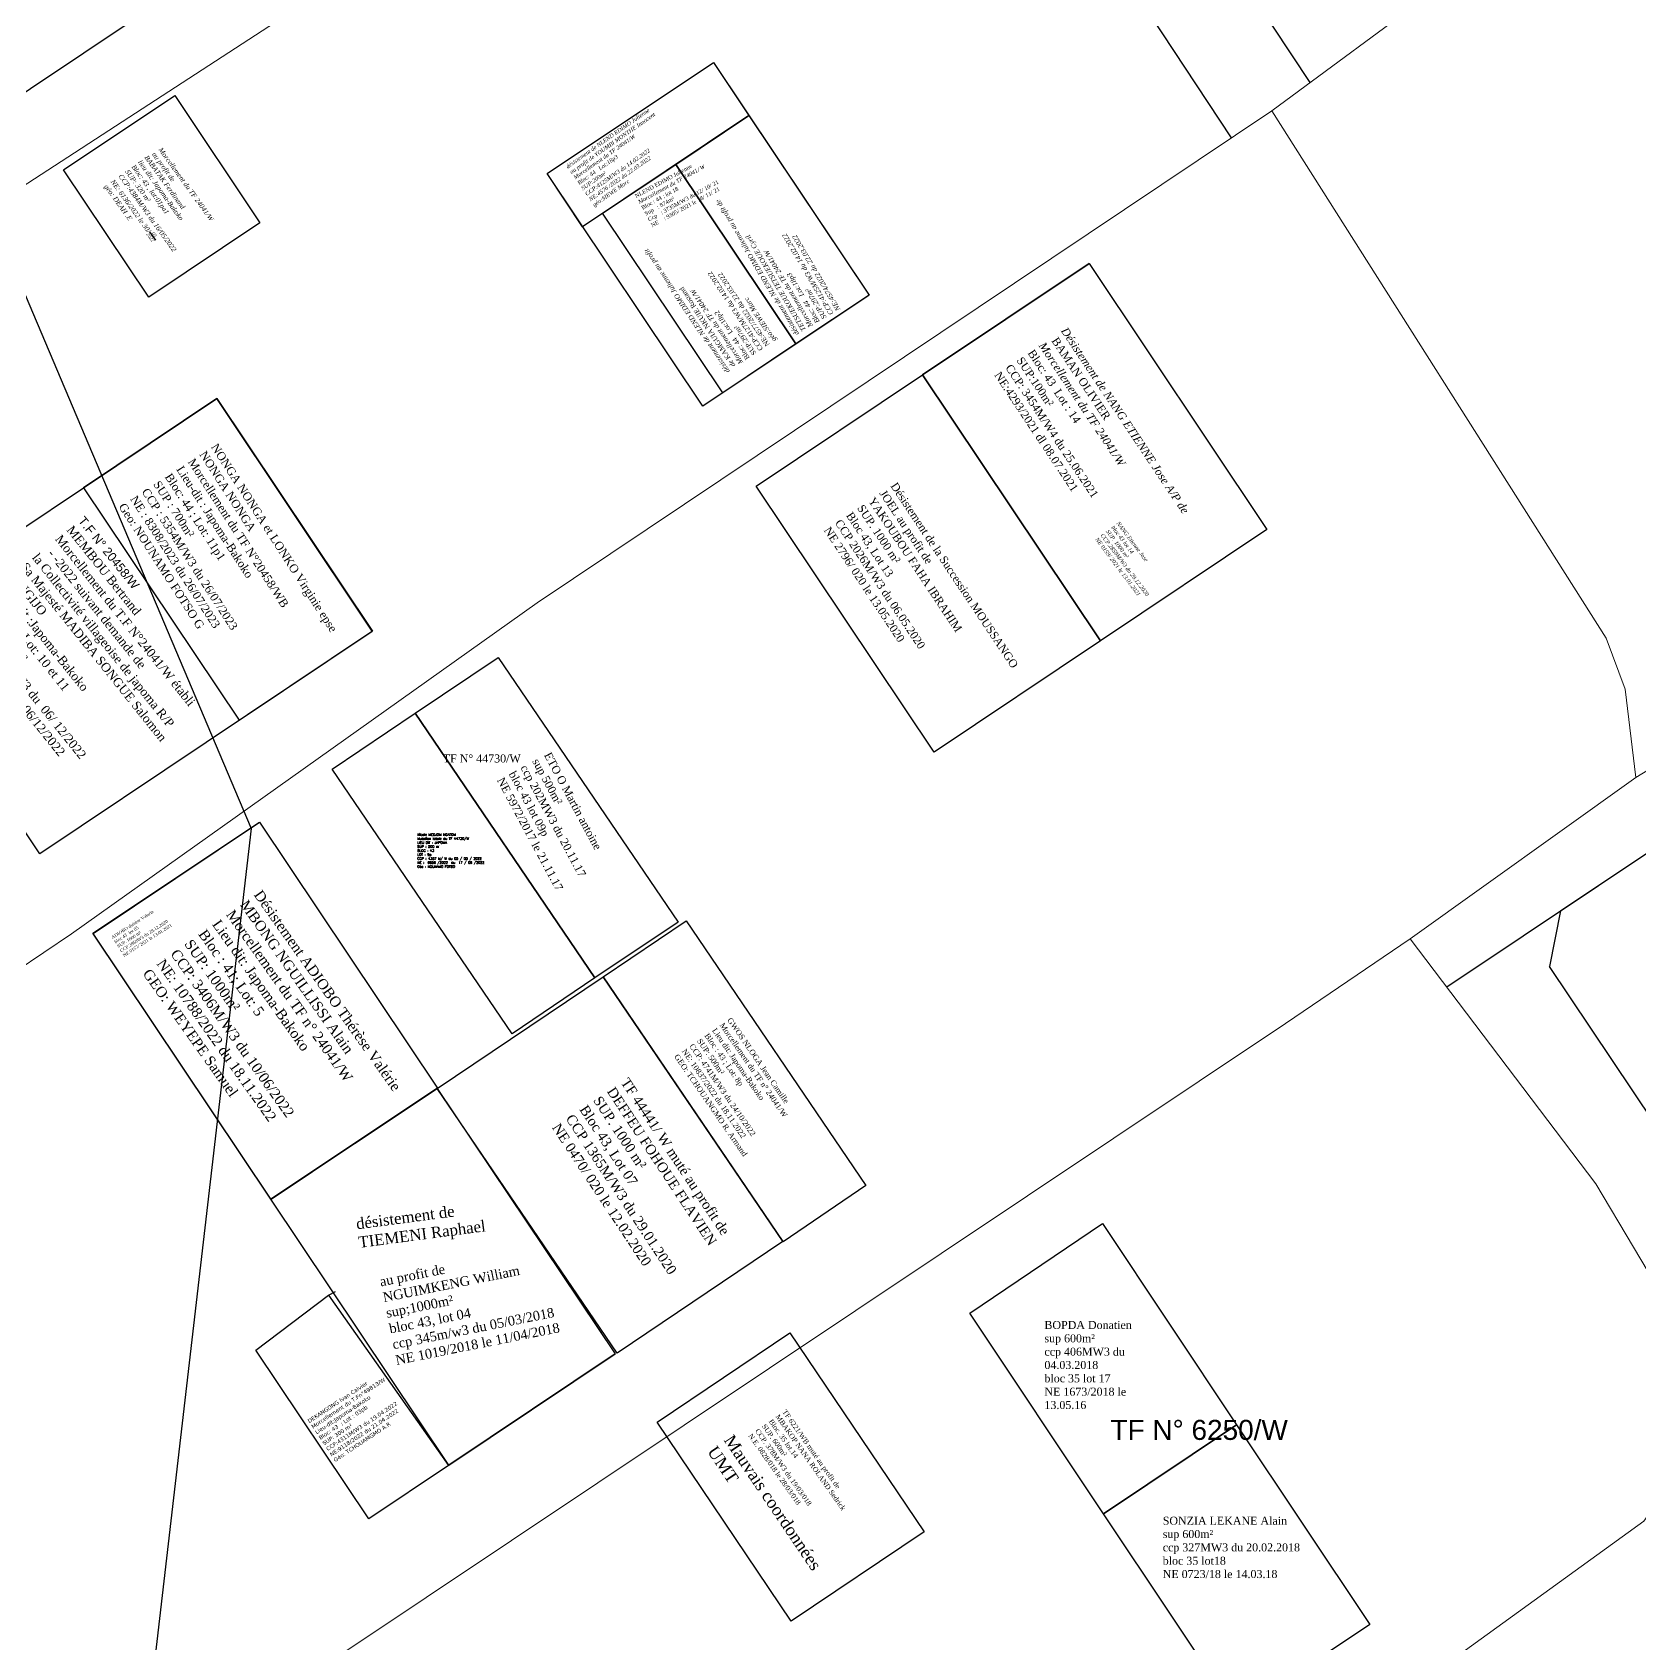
# Model space of a CAD drawing. Header units: millimetres. Extents: x 587399 to 927168, y 438565 to 1444955.
# Drawn here: x 592050.6 to 592251.5, y 443441.1 to 443642.5 of the extents above; entities that cross this region are included whole.
import ezdxf

# ---------------------------------------------------------------- set-up
doc = ezdxf.new("R2010")
doc.units = ezdxf.units.MM
doc.header["$LTSCALE"] = 2
for name, color, linetype in [('end maj 26 02 2021', 7, 'Continuous'), ('MAJ JAN 2022', 1, 'Continuous'), ('MAJ NOV 2021', 7, 'Continuous'), ('MAJ OCT 2021', 7, 'Continuous'), ('Parcelle MAJ', 6, 'Continuous')]:
    doc.layers.add(name, color=color, linetype=linetype)
doc.layers.add('MAJ APRES LE 13.01.2023', color=222, linetype='Continuous', lineweight=30)
doc.layers.add('Roads_others', color=24, linetype='Continuous', lineweight=9)
doc.styles.get("Standard").update_dxf_attribs({"font": 'arial.ttf'})
doc.styles.add('Times 1.0', font='times.ttf', dxfattribs={"width": 0.99, "height": 1})

msp = doc.modelspace()

# ---------------------------------------------------------------- linework, layer by layer
at = {"lineweight": -3}
for p, q in [((592200.49, 443629.329), (592103.646, 443775.796)), ((592210.309, 443636.236), (592166.38, 443702.675))]:
    msp.add_line(p, q, dxfattribs=at)
at = {"color": 7, "lineweight": -3}
msp.add_line((592087.635, 443484.679), (592088.51, 443485.14), dxfattribs=at)
at = {"color": 232, "lineweight": 30, "flags": 128}
msp.add_lwpolyline([(589619, 444839), (589665, 444789), (589701, 444534), (591315, 445141), (591436, 445058), (592078, 443543), (591745, 440674), (591661, 440379)], dxfattribs=at)
msp.add_lwpolyline([(589619, 444839), (589665, 444789), (589701, 444534), (591315, 445141), (591436, 445058), (592078, 443543), (591745, 440674), (591661, 440379)], dxfattribs=at)
msp.add_lwpolyline([(589619, 444839), (589665, 444789), (589701, 444534), (591315, 445141), (591436, 445058), (592078, 443543), (591745, 440674), (591661, 440379)], dxfattribs=at)
at = {"color": 5, "flags": 128}
for points in [[(592135.75, 443638.75), (592140.18, 443632.12), (592119.4, 443618.22), (592114.97, 443624.85)], [(592135.75, 443638.75), (592140.18, 443632.12), (592119.4, 443618.22), (592114.97, 443624.85)], [(592140.18, 443632.12), (592155.19, 443609.68), (592146.05, 443603.56), (592131.04, 443626)], [(592140.18, 443632.12), (592155.19, 443609.68), (592146.05, 443603.56), (592131.04, 443626)], [(592131.04, 443626), (592146.05, 443603.56), (592136.91, 443597.44), (592121.9, 443619.89)], [(592131.04, 443626), (592146.05, 443603.56), (592136.91, 443597.44), (592121.9, 443619.89)], [(592087.635, 443484.679), (592102.657, 443463.406), (592092.682, 443456.734), (592078.577, 443477.82)]]:
    msp.add_lwpolyline(points, close=True, dxfattribs=at)
at = {"color": 7, "lineweight": -3, "flags": 128}
msp.add_lwpolyline([(592068.429, 443634.625), (592079.08, 443618.704)], dxfattribs=at)
at = {"flags": 128}
msp.add_lwpolyline([(592098.46, 443557.44), (592120.94, 443524.35), (592110.59, 443517.33), (592088.12, 443550.42)], close=True, dxfattribs=at)
at = {"layer": 'end maj 26 02 2021'}
for p, q in [((592241.575, 443532.701), (592381.206, 443626.119)), ((592241.575, 443532.701), (592240.199, 443525.765)), ((592268.003, 443484.208), (592240.199, 443525.765))]:
    msp.add_line(p, q, dxfattribs=at)
at = {"layer": 'end maj 26 02 2021', "color": 150, "lineweight": -3}
msp.add_line((592102.686, 443463.439), (592123.465, 443477.339), dxfattribs=at)
msp.add_line((592102.686, 443463.439), (592123.465, 443477.339), dxfattribs=at)
at = {"layer": 'end maj 26 02 2021', "color": 150}
msp.add_lwpolyline([(592043.58, 443630.9), (592020.79, 443664.98), (592041.06, 443678.54), (592063.85, 443644.46)], close=True, dxfattribs=at)
msp.add_lwpolyline([(592043.58, 443630.9), (592020.79, 443664.98), (592041.06, 443678.54), (592063.85, 443644.46)], close=True, dxfattribs=at)
at = {"layer": 'end maj 26 02 2021', "color": 150, "lineweight": -3, "flags": 128}
for points in [[(592182.684, 443613.627), (592161.866, 443599.702)], [(592182.684, 443613.627), (592161.866, 443599.702)], [(592182.684, 443613.627), (592161.866, 443599.702)], [(592182.684, 443613.627), (592161.866, 443599.702)], [(592079.017, 443543.783), (592101.257, 443510.537)], [(592079.017, 443543.783), (592101.257, 443510.537)], [(592079.017, 443543.783), (592101.257, 443510.537)], [(592079.017, 443543.783), (592101.257, 443510.537)]]:
    msp.add_lwpolyline(points, dxfattribs=at)
at = {"layer": 'end maj 26 02 2021', "color": 150, "linetype": 'ByBlock', "lineweight": -3, "ltscale": 0.0014, "flags": 128}
for points in [[(592182.684, 443613.627), (592204.885, 443580.354), (592184.106, 443566.454), (592161.866, 443599.701)], [(592182.684, 443613.627), (592204.885, 443580.354), (592184.106, 443566.454), (592161.866, 443599.701)], [(592182.684, 443613.627), (592204.885, 443580.354), (592184.106, 443566.454), (592161.866, 443599.701)], [(592182.684, 443613.627), (592204.885, 443580.354), (592184.106, 443566.454), (592161.866, 443599.701)], [(592079.017, 443543.783), (592101.257, 443510.536), (592080.478, 443496.636), (592058.237, 443529.883)], [(592079.017, 443543.783), (592101.257, 443510.536), (592080.478, 443496.636), (592058.237, 443529.883)], [(592079.017, 443543.783), (592101.257, 443510.536), (592080.478, 443496.636), (592058.237, 443529.883)], [(592079.017, 443543.783), (592101.257, 443510.536), (592080.478, 443496.636), (592058.237, 443529.883)], [(592101.225, 443510.516), (592123.465, 443477.339), (592102.686, 443463.439), (592080.445, 443496.686)], [(592101.225, 443510.516), (592123.465, 443477.339), (592102.686, 443463.439), (592080.445, 443496.686)]]:
    msp.add_lwpolyline(points, close=True, dxfattribs=at)
at = {"layer": 'end maj 26 02 2021', "color": 150, "lineweight": -3, "flags": 128}
msp.add_lwpolyline([(592161.866, 443599.701), (592184.106, 443566.454), (592163.327, 443552.553), (592141.086, 443585.801)], close=True, dxfattribs=at)
msp.add_lwpolyline([(592161.866, 443599.701), (592184.106, 443566.454), (592163.327, 443552.553), (592141.086, 443585.801)], close=True, dxfattribs=at)
at = {"layer": 'end maj 26 02 2021', "color": 150, "flags": 128}
for points in [[(592108.853, 443564.39), (592131.324, 443531.3), (592120.935, 443524.349), (592098.462, 443557.44)], [(592108.853, 443564.39), (592131.324, 443531.3), (592120.935, 443524.349), (592098.462, 443557.44)], [(592184.35, 443493.63), (592201.086, 443468.477), (592184.461, 443457.356), (592167.79, 443482.42)], [(592184.35, 443493.63), (592201.086, 443468.477), (592184.461, 443457.356), (592167.79, 443482.42)], [(592201.086, 443468.477), (592217.764, 443443.541), (592201.14, 443432.421), (592184.46, 443457.357)], [(592201.086, 443468.477), (592217.764, 443443.541), (592201.14, 443432.421), (592184.46, 443457.357)]]:
    msp.add_lwpolyline(points, close=True, dxfattribs=at)
at = {"layer": 'end maj 26 02 2021', "color": 3, "lineweight": -3, "flags": 128}
msp.add_lwpolyline([(592121.975, 443524.456), (592144.415, 443491.406), (592123.695, 443477.416), (592101.225, 443510.516)], close=True, dxfattribs=at)
msp.add_lwpolyline([(592121.975, 443524.456), (592144.415, 443491.406), (592123.695, 443477.416), (592101.225, 443510.516)], close=True, dxfattribs=at)
at = {"layer": 'end maj 26 02 2021', "color": 3}
msp.add_lwpolyline([(592145.304, 443479.984), (592162.055, 443455.094), (592145.463, 443443.927), (592128.712, 443468.818)], close=True, dxfattribs=at)
msp.add_lwpolyline([(592145.304, 443479.984), (592162.055, 443455.094), (592145.463, 443443.927), (592128.712, 443468.818)], close=True, dxfattribs=at)
at = {"layer": 'MAJ APRES LE 13.01.2023', "flags": 128}
msp.add_lwpolyline([(592073.68, 443596.73), (592057.04, 443585.6), (592076.49, 443556.53), (592093.12, 443567.66)], close=True, dxfattribs=at)
at = {"layer": 'MAJ JAN 2022', "color": 6, "lineweight": -3, "ltscale": 0.0014}
msp.add_line((592227.369, 443523.207), (592391.775, 443633.185), dxfattribs=at)
at = {"layer": 'MAJ JAN 2022', "color": 7, "ltscale": 0.0014, "flags": 128}
msp.add_lwpolyline([(592068.429, 443634.625), (592079.08, 443618.704), (592065.194, 443609.415), (592054.544, 443625.336)], close=True, dxfattribs=at)
at = {"layer": 'MAJ NOV 2021', "flags": 128}
msp.add_lwpolyline([(592135.746, 443638.75), (592155.194, 443609.675), (592134.414, 443595.775), (592114.965, 443624.85)], close=True, dxfattribs=at)
msp.add_lwpolyline([(592135.746, 443638.75), (592155.194, 443609.675), (592134.414, 443595.775), (592114.965, 443624.85)], close=True, dxfattribs=at)
at = {"layer": 'Parcelle MAJ', "color": 6, "lineweight": 30, "flags": 128}
for points in [[(592073.677, 443596.728), (592093.124, 443567.658), (592051.565, 443539.857), (592032.119, 443568.927)], [(592079.017, 443543.783), (592101.257, 443510.537), (592080.444, 443496.685), (592058.204, 443529.932)], [(592132.317, 443531.475), (592154.787, 443498.383), (592144.446, 443491.361), (592121.975, 443524.456)]]:
    msp.add_lwpolyline(points, close=True, dxfattribs=at)
at = {"layer": 'Roads_others'}
for points in [[(592089.079, 443439.683), (592207.231, 443518.623), (592222.807, 443529.229), (592250.996, 443549.4), (592303.84, 443581.622), (592326.448, 443597.907), (592341.478, 443610.79), (592354.045, 443621.603), (592384.185, 443644.351), (592407.386, 443655.971), (592437.287, 443673.744), (592466.454, 443692.556), (592533.101, 443742.901), (592536.969, 443749.272), (592536.362, 443756.225), (592522.639, 443779.128), (592464.05, 443862.188)], [(592334.219, 443718.157), (592267.85, 443678.746), (592205.517, 443632.695), (592113.725, 443571.226), (592055.55, 443529.822), (592048.627, 443525.161), (591999.599, 443495.684), (591984.579, 443484.283), (591965.988, 443469.03)], [(591918.014, 443539.047), (591991.471, 443585.595), (592096.966, 443654.175), (592100.679, 443660.391), (592100.371, 443667.93)], [(592250.996, 443549.4), (592249.663, 443560.42), (592247.27, 443566.774), (592205.517, 443632.695)], [(592257.2, 443463.699), (592258.235, 443471.692), (592255.404, 443482.777), (592246.007, 443498.598), (592222.807, 443529.229)], [(592060.897, 443325.669), (592074.653, 443335.666), (592100.989, 443354.397), (592129.999, 443374.546), (592164.368, 443397.796), (592201.269, 443421.048), (592216.002, 443430.382), (592252, 443456.453), (592257.2, 443463.699)]]:
    msp.add_lwpolyline(points, dxfattribs=at)

# ---------------------------------------------------------------- texts
at = {"attachment_point": 1}
for s, insert, char_height, width, rotation in [('{\\fTimes New Roman|b0|i1|c0|p18;\\C1;désistement de NLEND EDIMO Julienne\\Pau profit de\\C256; YOUMBI MONTHE Innocent\\P\\C1;Morcellement du TF 24041/W\\C256;\\PBloc: 44   Lot:18p3\\PSUP:200m²\\PCCP:4125M/W3 du 14.02.2022\\PNE:4576 /2022 du 22.03.2022\\P\\C1;géo:SIEWE Marc}', (592117.244, 443625.878), 0.5, 24.02278, 34.9287), ('{\\fTimes New Roman|b0|i1|c0|p18;\\C1;désistement de NLEND EDIMO Julienne\\Pau profit de\\C256; YOUMBI MONTHE Innocent\\P\\C1;Morcellement du TF 24041/W\\C256;\\PBloc: 44   Lot:18p3\\PSUP:200m²\\PCCP:4125M/W3 du 14.02.2022\\PNE:4576 /2022 du 22.03.2022\\P\\C1;géo:SIEWE Marc}', (592117.244, 443625.878), 0.5, 24.02278, 34.9287), ('{\\fTimes New Roman|b0|i1|c0|p18;\\C1;désistement de NLEND EDIMO Julienne au profit de\\C256; TETSUEKOUE TETSUEKOUE Cyril\\P\\C1;Morcellement du TF 24041/W\\C256;\\PBloc: 44   Lot:18p3\\PSUP:297m²\\PCCP:4125M/W3 du 14.02.2022\\PNE:4574/2022 du 22.03.2022}', (592145.944, 443604.547), 0.6, 24.02278, 120.67163), ('{\\fTimes New Roman|b0|i1|c0|p18;\\C1;désistement de NLEND EDIMO Julienne au profit de\\C256; TETSUEKOUE TETSUEKOUE Cyril\\P\\C1;Morcellement du TF 24041/W\\C256;\\PBloc: 44   Lot:18p3\\PSUP:297m²\\PCCP:4125M/W3 du 14.02.2022\\PNE:4574/2022 du 22.03.2022}', (592145.944, 443604.547), 0.6, 24.02278, 120.67163), ('{\\fTimes New Roman|b0|i1|c0|p18;\\C1;désistement de NLEND EDIMO Julienne au profit\\P de \\fTimes New Roman|b0|i0|c0|p18;\\C256;KAMGUIA NKUIE Rostand\\P\\fTimes New Roman|b0|i1|c0|p18;\\C1;Morcellement du TF 24041/W\\fTimes New Roman|b0|i0|c0|p18;\\C256;\\PBloc: 44   Lot:18p2\\PSUP:297m²\\PCCP:4127M/W3 du 14.02.2022\\PNE:4577/2022 du 22.03.2022\\P\\fTimes New Roman|b0|i1|c0|p18;\\C1;géo:SIEWE Marc}', (592137.313, 443599.84), 0.6, 24.02278, 123.81297), ('{\\fTimes New Roman|b0|i1|c0|p18;\\C1;désistement de NLEND EDIMO Julienne au profit\\P de \\fTimes New Roman|b0|i0|c0|p18;\\C256;KAMGUIA NKUIE Rostand\\P\\fTimes New Roman|b0|i1|c0|p18;\\C1;Morcellement du TF 24041/W\\fTimes New Roman|b0|i0|c0|p18;\\C256;\\PBloc: 44   Lot:18p2\\PSUP:297m²\\PCCP:4127M/W3 du 14.02.2022\\PNE:4577/2022 du 22.03.2022\\P\\fTimes New Roman|b0|i1|c0|p18;\\C1;géo:SIEWE Marc}', (592137.313, 443599.84), 0.6, 24.02278, 123.81297), ('\\A1;{\\fTimes New Roman|b0|i0|c186|p18;\\C1;Désistement ADIOBO Thérèse \\fTimes New Roman|b0|i0|c0|p18;Valérie\\fTimes New Roman|b0|i0|c186|p18;\\P\\C256;MBONG NGUILLISSI Alain\\P\\C1;Morcellement du TF n° 24041/W\\C256;      \\PLieu dit: Japoma-Bakoko \\PBloc : 41; Lot: 5                                                      SUP: 1000m²                                                          CCP: 3406M/W3 du 10/06/2022                             NE: 10788/2022 du 18.11.2022                            \\C1;GEO: WEYEPE Samuel}', (592079.303, 443535.459), 1.276482, 40.46107, 305.31882), ('\\A1;{\\fTimes New Roman|b0|i0|c0|p18;GWOS NLOGA Jean Camille \\P\\C1;Morcellement du TF n° 24041/W\\C256;      \\PLieu dit: Japoma-Bakoko \\PBloc : 43 ; Lot: 8p                                                       SUP: 500m²                                                          CCP: 4741M/W3 du 24/10/2022                              NE: 10837/2022 du 18.11.2022                            GEO: TCHOUANGMO R. Armand}', (592137.991, 443519.455), 0.688695, 21.8298, 304.58806), ('{\\fVerdana|b0|i0|c0|p34;DEKANGONG Ivan Calvier\\P\\C1;Morcellement du T.Fn%%D49813/W\\P\\C256;Lieu-dit:Japoma-Bakoko\\PBloc: 43  ; Lot : 03pb\\C1;\\P\\C256;SUP: 300 m²\\PCCP:4311M/W3 du 19.04.2022\\PNE:9118/2022 du 21.04.2022\\P\\C1;Géo: TCHOUAMGMO A.R}', (592084.977, 443469.09), 0.5, 17.82495, 33.55637)]:
    msp.add_mtext(s, dxfattribs=dict(at, insert=insert, char_height=char_height, width=width, rotation=rotation))
at = {"color": 3, "attachment_point": 1}
for s, insert, char_height, width, rotation in [('\\A1;{\\fTimes New Roman|b0|i0|c0|p18;NONGA NONGA et LONKO Virginie epse NONGA NONGA     \\P\\C1;Morcellement du TF N°20458/WB\\P\\C256;Lieu-dit : Japoma-Bakoko\\PBloc: 44 ; Lot: 11p1\\PSUP : 700m²\\PCCP : 5354M/W3 du 26/07/2023\\PNE : 8308/2023 du 26/07/2023\\P\\C1;Geo: NOUNAMO FOTSO G}', (592073.783, 443591.25), 1.02986, 28.8698, 302.84412), ('{\\C7;T.F N° 20458/W\\P\\fTimes New Roman|b0|i0|c186|p18;MEMBOU Bertrand\\P\\C1;Morcellement du T.F N°24041/W établi \\P  - -2022 suivant demande de \\Pla Collectivité villageoise de japoma R/P\\PSa Majesté MADIBA SONGUE Salomon\\Pet NGIJO\\P\\C256;Lieu-dit :Japoma-Bakoko\\PBloc: 44 ; Lot: 10 et 11\\PSUP : 1749m²\\PCCP : 4846 M/W3 du  06/ 12/2022\\PNE : 11258/2022 du 06/12/2022\\P\\C1;Geo :SIEWE Marc}', (592057.159, 443582.141), 1.10534, 82.6551, 308.68187)]:
    msp.add_mtext(s, dxfattribs=dict(at, insert=insert, char_height=char_height, width=width, rotation=rotation))
at = {"insert": (592098.745, 443542.398), "char_height": 0.3, "attachment_point": 1}
msp.add_mtext_dynamic_manual_height_columns('{\\Fromanc|c0;Nicole MEDJOM NGATOM \\PMutation totale du TF 44730/W  \\PLIEU DIT : JAPOMA      \\PSUP : 500 m}²{\\Fromanc|c0; \\PBLOC : 43 \\PLOT : 9p   \\PCCP : 4357 M/ W du 05 / 05 / 2022 \\PNE :  6856 /2022  du  17 / 06 /2022\\PGéo : NOUNAMO FOTSO}', width=62.0824, gutter_width=12.5, heights=[0], dxfattribs=at)
at = {"layer": 'end maj 26 02 2021', "color": 150, "linetype": 'ByBlock', "lineweight": -3, "ltscale": 0.0014, "attachment_point": 1, "style": 'Times 1.0'}
for s, insert, char_height, width, rotation in [('{\\fTimes New Roman|b0|i1|c0|p18;\\W1;\\C1;Désistement de NANG ETIENNE Jose A/P de\\P \\fTimes New Roman|b0|i0|c0|p18;\\C256;BAMAN OLIVIER \\P\\fTimes New Roman|b0|i1|c0|p18;\\C1;Morcellement du TF 24041/W\\P\\fTimes New Roman|b0|i0|c0|p18;\\C256;Bloc: 43  Lot : 14\\PSUP:100m²\\PCCP: 3454M/W4 du 25.06.2021\\PNE:4293/2021 dl 08.07.2021}', (592179.95, 443605.762), 1, 68.2907, 303.63512), ('{\\fTimes New Roman|b0|i1|c0|p18;\\W1;\\C1;Désistement de NANG ETIENNE Jose A/P de\\P \\fTimes New Roman|b0|i0|c0|p18;\\C256;BAMAN OLIVIER \\P\\fTimes New Roman|b0|i1|c0|p18;\\C1;Morcellement du TF 24041/W\\P\\fTimes New Roman|b0|i0|c0|p18;\\C256;Bloc: 43  Lot : 14\\PSUP:100m²\\PCCP: 3454M/W4 du 25.06.2021\\PNE:4293/2021 dl 08.07.2021}', (592179.95, 443605.762), 1, 68.2907, 303.63512), ('{\\C1;Désistement de la Succession MOUSSANGO\\PJOEL au profit de\\P\\C256;YAKOUBOU FAHA IBRAHIM\\PSUP. 1000 m²\\PBloc 43, Lot 13\\PCCP 2026M/W3 du 06.05.2020\\PNE 2796/ 020 le 13.05.2020}', (592158.656, 443586.375), 1, 68.2907, 303.63512), ('{\\C1;Désistement de la Succession MOUSSANGO\\PJOEL au profit de\\P\\C256;YAKOUBOU FAHA IBRAHIM\\PSUP. 1000 m²\\PBloc 43, Lot 13\\PCCP 2026M/W3 du 06.05.2020\\PNE 2796/ 020 le 13.05.2020}', (592158.656, 443586.375), 1, 68.2907, 303.63512), ('{\\fTimes New Roman|b0|i1|c0|p18;\\C256;NANG Etienne Jose\\Pbloc 43 lot 14\\P\\fTimes New Roman|b0|i1|c186|p18;SUP. \\fTimes New Roman|b0|i1|c0|p18;1000\\fTimes New Roman|b0|i1|c186|p18; m²\\PCCP\\fTimes New Roman|b0|i1|c0|p18;.2859\\fTimes New Roman|b0|i1|c186|p18;M/W\\fTimes New Roman|b0|i1|c0|p18;3\\fTimes New Roman|b0|i1|c186|p18; du \\fTimes New Roman|b0|i1|c0|p18;29\\fTimes New Roman|b0|i1|c186|p18;.\\fTimes New Roman|b0|i1|c0|p18;12\\fTimes New Roman|b0|i1|c186|p18;.202\\fTimes New Roman|b0|i1|c0|p18;0\\fTimes New Roman|b0|i1|c186|p18;\\PNE \\fTimes New Roman|b0|i1|c0|p18;0159\\fTimes New Roman|b0|i1|c186|p18;/ \\fTimes New Roman|b0|i1|c0|p18;2021\\fTimes New Roman|b0|i1|c186|p18; le 13.\\fTimes New Roman|b0|i1|c0|p18;01.2021}', (592186.471, 443581.43), 0.5, 28.0173, 306.96538), ('{\\fTimes New Roman|b0|i1|c0|p18;\\C256;NANG Etienne Jose\\Pbloc 43 lot 14\\P\\fTimes New Roman|b0|i1|c186|p18;SUP. \\fTimes New Roman|b0|i1|c0|p18;1000\\fTimes New Roman|b0|i1|c186|p18; m²\\PCCP\\fTimes New Roman|b0|i1|c0|p18;.2859\\fTimes New Roman|b0|i1|c186|p18;M/W\\fTimes New Roman|b0|i1|c0|p18;3\\fTimes New Roman|b0|i1|c186|p18; du \\fTimes New Roman|b0|i1|c0|p18;29\\fTimes New Roman|b0|i1|c186|p18;.\\fTimes New Roman|b0|i1|c0|p18;12\\fTimes New Roman|b0|i1|c186|p18;.202\\fTimes New Roman|b0|i1|c0|p18;0\\fTimes New Roman|b0|i1|c186|p18;\\PNE \\fTimes New Roman|b0|i1|c0|p18;0159\\fTimes New Roman|b0|i1|c186|p18;/ \\fTimes New Roman|b0|i1|c0|p18;2021\\fTimes New Roman|b0|i1|c186|p18; le 13.\\fTimes New Roman|b0|i1|c0|p18;01.2021}', (592186.471, 443581.43), 0.5, 28.0173, 306.96538), ('ETO O Martin antoine\\Psup 500m²\\Pccp 202MW3 du 20.11.17\\Pbloc 43 lot 09p\\PNE 5972/2017 le 21.11.17', (592115.424, 443552.667), 1, 32.70555, 298.16262), ('ETO O Martin antoine\\Psup 500m²\\Pccp 202MW3 du 20.11.17\\Pbloc 43 lot 09p\\PNE 5972/2017 le 21.11.17', (592115.424, 443552.667), 1, 32.70555, 298.16262), ('{\\C256;ADIOBO thérèse Valerie\\Pbloc 43  lot 05\\P\\fTimes New Roman|b0|i0|c186|p18;SUP. \\fTimes New Roman|b0|i0|c0|p18;1000\\fTimes New Roman|b0|i0|c186|p18; m²\\PCCP\\fTimes New Roman|b0|i0|c0|p18;.2859\\fTimes New Roman|b0|i0|c186|p18;W\\fTimes New Roman|b0|i0|c0|p18;3\\fTimes New Roman|b0|i0|c186|p18; du \\fTimes New Roman|b0|i0|c0|p18;29\\fTimes New Roman|b0|i0|c186|p18;.\\fTimes New Roman|b0|i0|c0|p18;12\\fTimes New Roman|b0|i0|c186|p18;.202\\fTimes New Roman|b0|i0|c0|p18;0\\fTimes New Roman|b0|i0|c186|p18;\\PNE \\fTimes New Roman|b0|i0|c0|p18;0157\\fTimes New Roman|b0|i0|c186|p18;/ \\fTimes New Roman|b0|i0|c0|p18;2021\\fTimes New Roman|b0|i0|c186|p18; le 13.\\fTimes New Roman|b0|i0|c0|p18;01.2021}', (592060.458, 443529.52), 0.4, 28.0173, 32.71782), ('{\\C1;TF 44441/ W muté au profit de\\P\\C256;DEFFEU FOHOUE FLAVIEN\\PSUP. 1000 m²\\PBloc 43, Lot 07\\PCCP 1365M/W3 du 29.01.2020\\PNE 0470/ 020 le 12.02.2020}', (592125.133, 443511.98), 1.23445, 59.50756, 303.4312), ('{\\C1;TF 44441/ W muté au profit de\\P\\C256;DEFFEU FOHOUE FLAVIEN\\PSUP. 1000 m²\\PBloc 43, Lot 07\\PCCP 1365M/W3 du 29.01.2020\\PNE 0470/ 020 le 12.02.2020}', (592125.133, 443511.98), 1.23445, 59.50756, 303.4312)]:
    msp.add_mtext(s, dxfattribs=dict(at, insert=insert, char_height=char_height, width=width, rotation=rotation))
at = {"layer": 'end maj 26 02 2021', "color": 150, "linetype": 'ByBlock', "lineweight": -3, "ltscale": 0.0014, "char_height": 1, "attachment_point": 1, "style": 'Times 1.0'}
for s, insert, width in [('{\\C1;TF N° 44730/W}', (592101.929, 443552.258), 16.77075), ('{\\C1;TF N° 44730/W}', (592101.929, 443552.258), 16.77075), ('BOPDA Donatien \\Psup 600m²\\Pccp 406MW3 du 04.03.2018\\Pbloc 35 lot 17\\PNE 1673/2018 le 13.05.16', (592177.097, 443481.458), 11.82898), ('BOPDA Donatien \\Psup 600m²\\Pccp 406MW3 du 04.03.2018\\Pbloc 35 lot 17\\PNE 1673/2018 le 13.05.16', (592177.097, 443481.458), 11.82898), ('SONZIA LEKANE Alain \\Psup 600m²\\Pccp 327MW3 du 20.02.2018\\Pbloc 35 lot18 \\PNE 0723/18 le 14.03.18', (592191.879, 443456.997), 16.50424), ('SONZIA LEKANE Alain \\Psup 600m²\\Pccp 327MW3 du 20.02.2018\\Pbloc 35 lot18 \\PNE 0723/18 le 14.03.18', (592191.879, 443456.997), 16.50424)]:
    msp.add_mtext(s, dxfattribs=dict(at, insert=insert, width=width))
at = {"layer": 'end maj 26 02 2021', "color": 150, "linetype": 'ByBlock', "lineweight": -3, "width": 34.17078, "attachment_point": 1, "style": 'Times 1.0'}
for s, insert, char_height, rotation in [('{\\C1;désistement de\\P\\C0;TIEMENI Raphael}', (592091.007, 443494.29), 1.4, 7.51029), ('{\\C1;désistement de\\P\\C0;TIEMENI Raphael}', (592091.007, 443494.29), 1.4, 7.51029), ('{\\C1;au profit de\\P\\C0;NGUIMKENG William\\Psup;1000m²\\Pbloc 43, lot 04\\Pccp 345m/w3 du 05/03/2018\\PNE 1019/2018 le 11/04/2018}', (592093.944, 443486.943), 1.2, 11.35354), ('{\\C1;au profit de\\P\\C0;NGUIMKENG William\\Psup;1000m²\\Pbloc 43, lot 04\\Pccp 345m/w3 du 05/03/2018\\PNE 1019/2018 le 11/04/2018}', (592093.944, 443486.943), 1.2, 11.35354)]:
    msp.add_mtext(s, dxfattribs=dict(at, insert=insert, char_height=char_height, rotation=rotation))
at = {"layer": 'end maj 26 02 2021', "insert": (592144.827, 443470.465), "char_height": 0.625, "attachment_point": 1, "rotation": 305.22535}
msp.add_mtext_dynamic_manual_height_columns('{\\fTimes New Roman|b0|i0|c0|p18;\\C1;TF 6221/WB muté au profit de\\C256; \\PMBAKOP NANA ROLAND Sedrick\\PBloc. 35 lot.14\\PSUP. 600m²\\PCCP. 378M/W3 du 19/03/018\\PN.E. 0828/018 le 28/03/018}', width=73.18937, gutter_width=12.5, heights=[37.133], dxfattribs=at)
msp.add_mtext_dynamic_manual_height_columns('{\\fTimes New Roman|b0|i0|c0|p18;\\C1;TF 6221/WB muté au profit de\\C256; \\PMBAKOP NANA ROLAND Sedrick\\PBloc. 35 lot.14\\PSUP. 600m²\\PCCP. 378M/W3 du 19/03/018\\PN.E. 0828/018 le 28/03/018}', width=73.18937, gutter_width=12.5, heights=[37.133], dxfattribs=at)
at = {"layer": 'end maj 26 02 2021', "color": 1, "insert": (592185.351, 443469.094), "char_height": 2.5, "width": 21.02325, "attachment_point": 1}
msp.add_mtext('TF N° 6250/W', dxfattribs=at)
msp.add_mtext('TF N° 6250/W', dxfattribs=at)
at = {"layer": 'end maj 26 02 2021', "color": 150, "lineweight": -3, "insert": (592138.232, 443467.411), "char_height": 1.50233, "width": 23.07767, "attachment_point": 1, "rotation": 304.02866}
msp.add_mtext('{\\fTimes New Roman|b0|i0|c0|p18;\\C1;Mauvais coordonnées UMT}', dxfattribs=at)
msp.add_mtext('{\\fTimes New Roman|b0|i0|c0|p18;\\C1;Mauvais coordonnées UMT}', dxfattribs=at)
at = {"layer": 'MAJ NOV 2021', "insert": (592125.861, 443622.222), "char_height": 0.5, "width": 23.29893, "attachment_point": 1, "rotation": 28.72986}
msp.add_mtext('{\\fTimes New Roman|b0|i0|c0|p18;NLEND EDIMO Julienne\\P\\fTimes New Roman|b0|i1|c0|p18;\\C1;Morcellement du TF 24041/ W\\P\\fTimes New Roman|b0|i0|c0|p18;\\C256;Bloc : 44 ; lot 18\\PSup   : 874m²\\PCcp   : 3735M/W3 du 12/ 10/ 21\\PNE    : 9305/ 2021 le 18/ 11/ 21}', dxfattribs=at)
msp.add_mtext('{\\fTimes New Roman|b0|i0|c0|p18;NLEND EDIMO Julienne\\P\\fTimes New Roman|b0|i1|c0|p18;\\C1;Morcellement du TF 24041/ W\\P\\fTimes New Roman|b0|i0|c0|p18;\\C256;Bloc : 44 ; lot 18\\PSup   : 874m²\\PCcp   : 3735M/W3 du 12/ 10/ 21\\PNE    : 9305/ 2021 le 18/ 11/ 21}', dxfattribs=at)
at = {"layer": 'MAJ OCT 2021', "color": 7, "insert": (592066.729, 443628.378), "char_height": 0.6, "attachment_point": 1, "rotation": 305.73694}
msp.add_mtext_dynamic_manual_height_columns('\\A1;{\\fTimes New Roman|b0|i1|c0|p18;\\C1; Morcellement du TF 24041/W\\P au profit de \\P\\C7;BABATAK Ferdinand\\Plieu dit: Japoma-Bakoko\\C1;\\P\\C7;Bloc: 43 , lot:01pa1\\PSUP: 320 m²\\PCCP:4384M/W3 du 16/05/2022\\PNE: 6136/2022 le 30/\\H0.7x;\\S05/2022;\\H1.429x;\\Pgéo: DEAH .E}', width=53.67592, gutter_width=12.5, heights=[27.436], dxfattribs=at)

doc.saveas('drawing.dxf')
